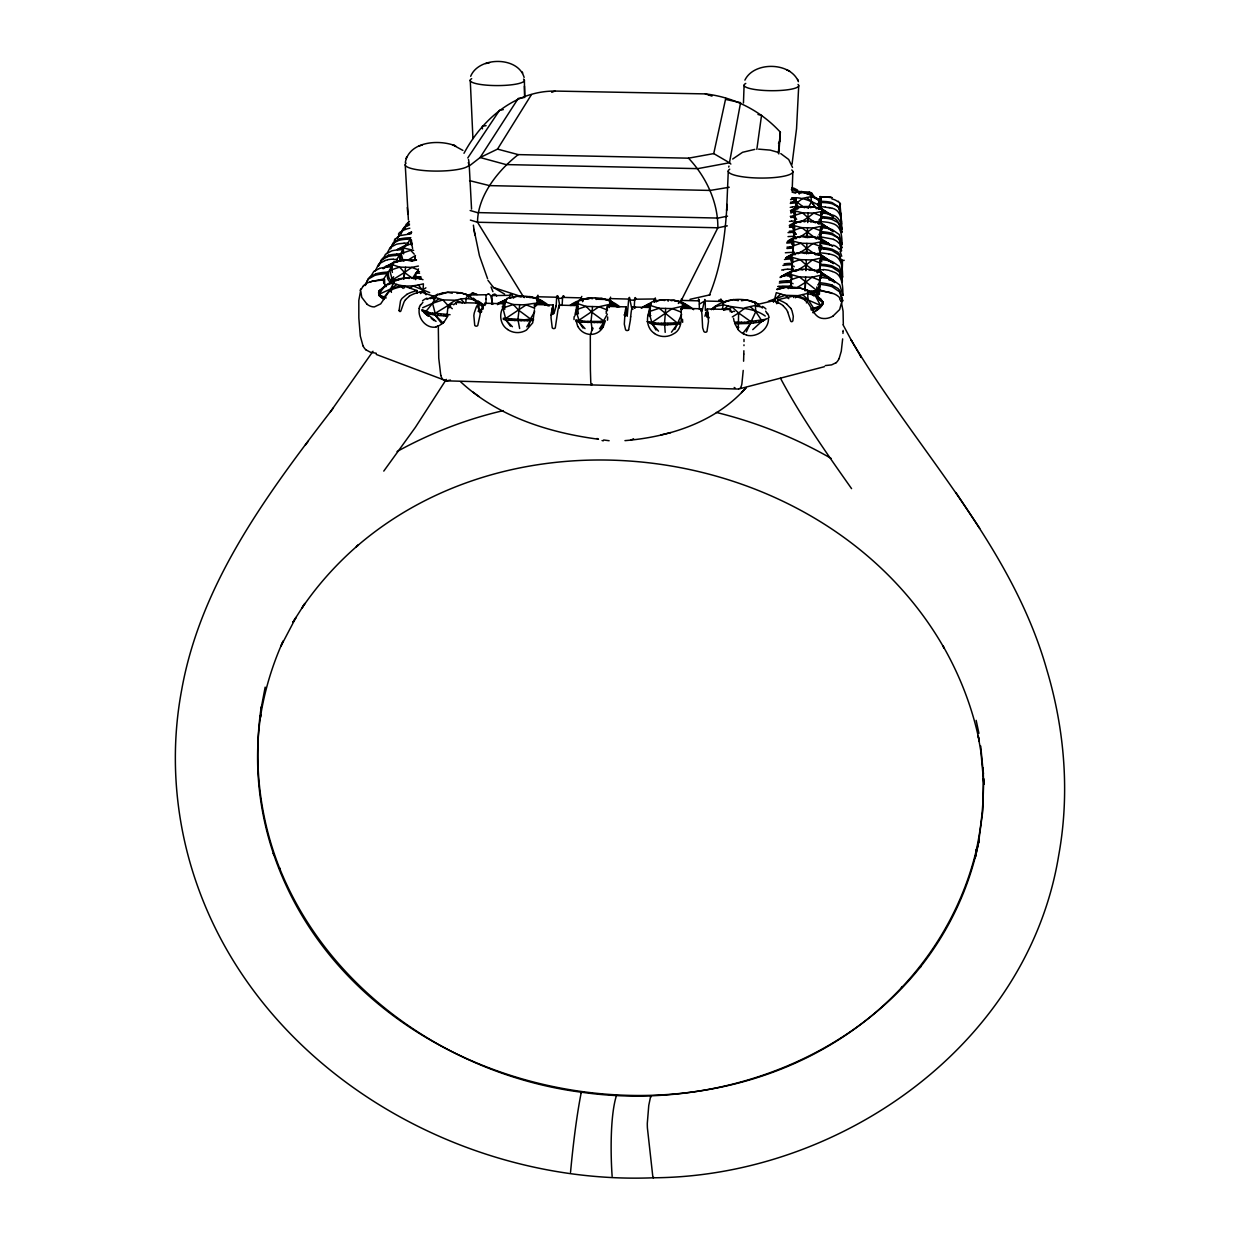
<?xml version="1.0" encoding="UTF-8"?>
<svg xmlns="http://www.w3.org/2000/svg" width="1240" height="1240" viewBox="0 0 1240 1240"><rect width="100%" height="100%" fill="white"/><g stroke="black" fill="none" stroke-linecap="round" stroke-linejoin="round"><path stroke-width="1.5" d="M619.768 306.792C606.096 295.461 584.784 294.903 570.354 305.133L577.809 303.692L586.071 306.404L591.806 312.201L603.554 320.85L603.539 322.726L600.486 322.54L600.486 321.439L603.554 320.85L607.383 314.108M842.921 295.383C842.766 287.432 843.123 273.792 832.226 271.56M744 341.558L744 339.373M625.363 315.549L625.658 312.031L625.766 315.099L624.665 316.262L625.379 314.479M606.159 313.379L607.383 306.388L626.138 306.869L627.177 316.355L628.773 298.329A48.763 3.612 -88.4 0 1 629.471 297.414L629.92 298.856A11.764 0.853 -89 0 1 630.091 300.251M625.766 315.099L625.875 312.759M632.168 309.303L632.168 307.024L650.365 307.489L650.318 309.178M635.345 297.585A48.794 3.518 -88.5 0 0 634.74 298.577L634.214 308.031M681.116 309.473L681.132 308.279L701.158 308.791L701.561 311.24M757.454 306.559L757.47 304.435L773.589 300.685L776.38 301.832A48.546 31.945 77.6 0 1 783.138 305.613M483.243 305.613L484.887 303.242L504.664 303.754L504.634 305.443M509.625 296.298L509.594 298.158M842.937 295.291L839.728 284.906L832.226 279.62M649.605 322.059L649.589 323.144L652.349 323.997L664.5 325.004L679.939 323.95L679.954 322.849L658.285 323.299L647.001 321.672M504.603 307.381L504.634 305.598M656.007 330.042L652.349 323.997L648.691 311.752L651.527 302.064C665.725 297.522 682.279 299.522 693.64 309.675M655.263 323.966L655.263 322.881M658.269 324.136L658.285 323.299M576.244 312.604L577.918 305.629L559.24 305.149L558.806 306.544M581.808 296.391L580.878 298.329M661.37 324.477L661.385 323.377M667.663 324.647L667.678 323.547M743.969 345.65L743.985 344.86M670.84 324.462L670.84 323.625M673.956 324.462L673.971 323.361M674.839 329.546L681.597 314.325M780.162 277.528C791.632 268.507 807.349 266.957 820.834 272.056L821.268 278.147M785.711 257.874C795.91 250.635 809.689 251.363 821.097 255.022L821.686 261.795M832.319 246.249L828.615 243.583L821.314 241.722L821.361 238.871C810.79 235.554 798.048 234.515 788.361 240.762M789.415 225.339C798.87 219.294 811.27 220.363 821.593 223.495L822.151 229.726M790.407 210.661C799.676 204.833 811.735 205.995 821.826 208.863L822.368 214.846M820.043 198.462L820.074 196.618L831.668 197.532M577.84 309.272L577.918 306.28M788.314 288.626L788.361 286.765L790.981 286.161L791.213 282.317L787.509 282.333M820.027 198.974L820.012 199.749M819.315 294.5A6.061 5.441 64.1 0 0 819.438 293.539L819.671 284.642M816.649 297.011L816.741 292.64A6.433 6.231 44.9 0 0 819.532 287.757L819.795 277.264L824.802 277.884A57.35 57.04 -70.7 0 1 828.444 278.473M819.826 272.242L819.996 265.406L823.887 265.779A47.197 45.849 -10 0 1 832.241 267.344L839.232 271.978L842.425 281.216L839.604 271.111A11.145 10.866 -17.6 0 0 837.76 268.971L832.211 266.011A46.888 45.539 -9.9 0 0 823.887 264.446C818.571 265.654 818.648 257.548 823.949 259.92A59.272 57.815 -17.3 0 1 828.924 260.726M820.136 254.789L820.276 248.682L824.073 249.023M819.392 254.727A6.154 6.045 -16.2 0 0 820.152 252.046L820.369 243.179L833.652 245.613M820.353 240.002L820.554 232.826L824.244 233.167M819.671 238.746A6.014 5.89 -21.2 0 0 820.415 236.127L820.632 227.633L824.305 227.99A57.133 56.141 -20.9 0 1 828.832 228.641L829.932 228.935A28.396 27.947 -28.4 0 1 832.149 229.555L839.216 234.515L842.053 244.683M810.635 221.991L813.533 221.387L820.74 223.804L820.803 217.697L824.414 218.023M819.779 223.774A5.875 5.75 -27.6 0 0 820.679 220.922L820.896 212.877L823.949 213.172M820.911 208.894L821.066 202.461L824.585 202.647A44.206 41.773 -43.4 0 1 832.118 203.748L837.124 206.305A10.292 9.718 -44.2 0 1 838.767 208.165L841.278 215.667M821.097 200.927L821.159 196.881L820.074 196.618M580.878 298.53L580.816 300.654M650.365 307.567L649.931 308.683M653.697 299.925L653.65 301.475M698.771 299.259A60.264 3.674 -89.9 0 1 699.174 300.127L699.375 309.38M701.236 311.224A1.969 1.798 2.8 0 0 702.15 310.697L704.785 299.46A64.093 4.03 90 0 1 705.188 300.266L705.389 310.512M731.678 312L730.283 309.535L707.25 308.946L706.878 317.084L708.675 317.13M793.926 200.198L793.972 198.137L791.492 198.431M701.127 310.62L701.158 308.791M709.11 317.952L707.218 315.177L707.498 312.511M707.544 315.844L707.218 312.914M708.179 316.774L707.916 313.209M743.876 350.75L743.798 354.005M816.865 286.952L816.788 291.059A6.433 6.262 36.2 0 0 819.562 286.176M817.176 272.304L817.222 269.747M817.548 254.929L817.579 253.332M817.888 238.746L817.935 236.236M818.199 223.804L818.245 221.247M818.524 208.506L818.601 204.647A6.123 5.379 -61.8 0 0 819.268 204.042M841.573 222.131L839.991 204.088L839.356 207.003M728.283 171.012L726.625 210.366L727.012 204.414M818.245 293.818L818.323 290.284L819.578 289.99M843.324 324.601L843.076 311.163L841.48 302.824L839.635 309.566L833.202 315.875M743.798 354.129L743.597 361.212M841.557 222.921L841.526 224.146M741.365 323.377L741.396 322.276L735.057 322.121L735.041 323.221L738.188 323.749L750.619 323.423L761.221 321.873L767.033 318.587M744.527 323.19L744.543 322.369L765.343 319.362M747.611 323.206L747.643 322.106M744.093 85.25L743.457 102.998M746.31 331.917L755.78 311.612L755.207 302.312C741.163 297.228 724.64 298.577 712.814 308.156M753.517 322.726L753.564 321.625M756.276 322.245L756.307 321.408M758.865 321.951L758.896 320.865M763.39 320.928L763.421 319.827M798.715 85.777L796.545 128.666L792.034 164.222M681.535 302.545L681.489 298.809M722.998 303.366L723.06 301.475L721.339 300.065M773.528 302.265L773.589 300.685M778.798 153.946L780.347 132.184C760.678 110.732 734.235 97.216 705.327 93.899L554.931 91.062C514.771 90.939 482.112 119.427 463.993 153.295M777.821 303.288L777.929 299.677L793.678 296.019L796.607 296.841A47.601 39.866 -87.2 0 1 805.349 300.111M650.318 309.334L650.256 311.132A6.68 1.767 -83.7 0 0 650.333 313.999M792.841 171.647L792.159 191.022M790.903 288.315L790.981 286.161M791.213 282.317L791.089 285.836A6.448 6.247 38.9 0 0 791.538 288.362M787.912 276.071L791.585 275.993L791.182 284.255A6.417 6.169 43.7 0 0 792.531 288.377L790.624 283.464M791.461 279.496L791.585 275.993M791.895 272.103L792.251 264.678L788.64 264.833A45.864 44.671 -5.4 0 0 782.982 265.438M784.486 259.486A58.869 57.536 -12 0 1 789.012 259.036L792.593 258.959L792.143 268.103A6.309 6.169 -14.6 0 0 792.701 270.878M792.484 262.384L792.593 258.959M792.903 254.789L793.244 248.062L789.725 248.233M793.244 248.062L793.135 251.41A6.154 6.03 -20.9 0 0 794.019 254.727M786.734 243.071L793.569 242.575L793.212 250.062A6.123 6.014 -10 0 0 795.212 254.712M793.461 245.923L793.569 242.575M793.863 238.638L794.189 232.221L790.748 232.392M791.105 227.137L794.499 226.967L794.08 235.507A6.014 5.89 -28.1 0 0 794.933 238.746M794.39 230.237L794.499 226.967M794.763 223.758L795.088 217.202L791.74 217.372A42.827 41.912 -18.7 0 0 790.717 217.496M791.585 212.397L795.382 212.226L794.964 220.41A5.875 5.75 -33.4 0 0 795.367 222.704M795.274 215.419L795.382 212.226M795.63 208.924L795.941 202.849L791.725 203.236A40.238 38.207 -43.2 0 0 790.33 203.453M795.832 205.995L795.941 202.849M795.91 204.569L796.188 198.695L793.972 198.137M796.917 208.212L797.119 202.678L802.807 198.307L810.635 196.742L817.423 198.586L820.493 200.927M834.691 281.774L828.49 277.094L820.787 275.218L811.921 277.233L805.457 282.379L805.116 290.904L805.659 277.078M820.399 263.066L812.417 259.951L806.14 264.926L805.923 269.886L806.326 259.796L812.417 259.951L821.051 258.029L828.553 259.904L833.621 263.469L832.365 263.128M822.229 247.179L812.882 243.536L806.76 248.356L806.558 253.177L806.946 243.397L812.882 243.536L821.314 241.722M831.095 215.062L828.738 213.296L821.779 211.451L813.765 213.094L807.938 217.604L807.783 221.402L808.108 212.954M723.029 302.467L723.958 301.584L722.284 309.303M807.364 232.593L807.55 227.804L813.332 227.943L821.547 226.207L828.677 228.067L833.497 231.617L821.593 223.495L831.466 230.547M807.163 237.817L807.209 236.499M807.736 222.58L807.798 221.247M808.294 208.072L808.356 206.724M808.108 292.377L808.154 291.322L816.99 290.61L820.167 284.255M811.162 291.416L811.13 292.206L814.06 292.221L814.107 291.168M776.628 289.323C792.531 284.038 812.758 288.207 822.926 302.204C821.857 307.241 815.145 307.365 811.13 308.791L811.099 309.876L813.394 309.767L813.471 307.923L808.077 299.615L802.59 294.593L797.987 295.663L785.153 295.306L776.302 292.671L774.752 298.685L772.737 301.351L780.72 293.988M819.501 208.956L822.043 206.786L825.468 207.034M813.394 309.767L815.563 307.737M821.159 196.881L821.035 200.012A5.332 4.681 -61.7 0 1 820.942 200.865M820.896 212.877L820.756 216.101A5.735 5.596 60.9 0 1 820.725 216.69M820.632 227.633L820.508 230.919A5.875 5.766 54.6 0 1 818.943 234.639M820.369 243.179L820.245 246.543A6.03 5.905 56.7 0 1 819.035 249.891M820.027 263.996L819.857 268.863A6.309 6.2 -8.7 0 1 818.71 272.211M820.09 259.563L819.966 263.004A6.185 6.045 52.6 0 1 819.888 263.624M819.795 277.264L819.655 280.783A6.293 5.983 60.3 0 1 817.749 284.952M829.932 214.256A27.761 27.451 -43.1 0 1 832.102 214.861C838.318 216.194 841.913 222.937 841.34 228.904M730.283 309.69L730.174 311.783M805.891 270.708L805.954 269.437M806.543 253.844L806.605 252.542M816.912 292.423L816.99 290.61L799.397 276.908L790.717 274.428L782.905 275.9L790.81 272.846L790.903 271.265L789.818 271.978M815.517 308.822L817.423 307.257M817.393 308.062L819.051 306.451M806.418 302.901L808.077 299.615L807.364 290.16L815.176 295.399L820.43 305.35L820.353 307.21L812.898 312.713C817.129 310.697 827.933 303.366 819.299 299.599L817.78 297.925M820.57 300.762L820.648 298.933L815.176 295.399L807.178 293.524L802.59 294.593M821.438 306.048L821.485 304.978M821.593 301.165L821.64 300.111M822.213 305.133L822.26 304.327M822.322 301.863L822.352 301.056M822.693 304.466L822.74 303.397M822.74 302.808L822.787 301.754M843.123 330.398L843.076 331.375M681.489 299.739L681.054 303.49M829.033 279.961L829.08 278.923L830.862 279.713M832.35 281.325L832.396 280.287L833.683 280.659L820.834 272.056L834.768 282.627M759.841 306.745L754.912 305.551L745.488 307.629L738.637 312.976L738.234 329.499M843.06 331.855L842.983 333.436M421.026 293.058L423.088 289.819L423.398 283.821C413.571 286.425 402.736 287.401 393.235 283.138L386.57 284.627L379.022 290.951L378.603 293.058L380.169 295.275L386.198 297.941M438.309 326.197L438.743 358.096L440.774 375.394M465.853 302.731L466.07 298.236L467.961 295.074L483.228 307.148L481.771 309.178L479.121 310.124L477.772 306.822M538.269 298.251L538.207 299.072M534.471 309.829L532.72 322.834L526.442 330.072A17.856 17.36 60.6 0 1 507.579 329.514M743.225 370.419L741.892 383.827A14.958 5.038 85.3 0 1 740.668 387.608M799.32 192.959L799.397 191.534L791.353 189.55M799.397 191.704L801.923 191.41M630.462 319.75L628.618 329.871M793.646 296.654L793.6 297.522M790.841 261.005L791.942 254.278L790.872 255.053M791.864 244.59L792.933 238.158L787.478 241.521M792.825 228.997L793.863 222.812L792.841 223.665L802.063 221.108L804.899 221.851M793.755 214.148L794.763 208.212L793.755 209.095M796.188 198.695L796.018 201.624L792.732 201.919M799.242 194.06L799.304 193.099M790.81 272.846L790.004 277.326M841.805 282.472L842.425 264.601A120.823 118.9 4.6 0 0 842.363 260.927M842.658 338.877L841.278 351.23L839.093 358.608M562.123 305.505L562.635 296.654M581.25 1093.199L581.265 1092.177C705.731 1110.063 841.727 1066.229 921.119 966.115L919.941 967.572C949.546 930.295 970.316 885.995 979.274 839.201L975.167 857.941L975.865 854.779M726.671 209.746C724.796 238.855 720.518 268.15 709.342 295.291M556.125 306.683L556.698 296.5M630.649 316.96L631.144 312.325A50.406 3.674 -88.4 0 1 631.842 308.512L632.168 307.024M551.226 314.898L551.846 310.279A50.282 5.162 -88.7 0 1 552.792 306.451M778.286 153.295L780.347 132.184M682.248 309.488L682.744 302.87L690.479 308.217L681.985 306.358L672.22 308.621L665.71 308.45L664.532 323.113L665.198 332.367M415.292 257.114L414.904 260.369L415.322 257.114M403.682 279.202L405.666 267.251M403.682 279.202L404.535 272.474L411.773 267.39L418.438 266.058M481.074 303.304C471.014 296.592 456.909 296.872 448.043 305.49L446.974 316.154L435.256 315.192L426.157 313.162L421.879 310.728M715.248 308.14L715.62 305.691M595.417 298.189L596.161 299.398L601.818 298.344L610.126 301.01L617.691 306.342L609.011 304.498L599.029 306.745L592.55 306.575L591.046 321.191L592.24 330.445M405.31 162.44C409.185 141.112 439.394 139.237 455.716 145.964L452.43 144.708M756.834 149.389L761.546 115.32L757.966 114.483M606.375 311.426L606.391 311.349A13.315 0.914 -82.7 0 1 606.608 310.806M551.025 315.317L553.396 313.224L552.281 308.001M698.229 300.591L698.632 299.243M611.351 301.088L610.839 303.257M978.593 842.379L982.824 810.681L983.521 778.41L983.847 784.346L980.918 751.75L978.081 735.46L979.29 741.179C972.408 707.683 959.915 675.443 942.896 645.808L944.229 648.241C830.676 448.803 530.038 396.273 356.314 546.747L358.453 544.903C336.923 563.471 317.75 584.769 301.785 608.282L304.885 603.431L292.857 622.341L296.004 617.412L280.783 646.428L283.154 641.018C272.149 665.4 264.415 691.222 260.322 717.665L260.803 714.457C253.704 761.453 258.524 809.984 273.885 854.918L273.296 853.166C357.817 1103.972 722.936 1179.845 902.519 986.591L901.325 987.923C937.921 949.189 964.519 900.984 976.593 849.013L975.849 852.205C982.065 824.538 984.482 796.049 983.072 767.731L983.366 773.775L980.716 746.046M548.064 305.892C539.136 299.863 529.31 305.675 519.731 304.699L517.902 319.285L519.638 328.522M534.921 305.722L535.138 304.544L553.226 305.009L553.614 313.115L551.304 313.069M605.399 320.788L603.089 327.205M570.539 1172.312C572.539 1150.348 576.182 1117.891 581.296 1092.207C451.624 1075.282 328.74 991.024 279.465 867.861L280.132 869.55C259.47 818.307 253.053 761.577 261.237 706.971L260.803 710.21L265.174 687.13M419.321 308.605C417.353 318.045 426.235 328.957 436.154 327.019M404.318 229.028L406.054 224.471L409.401 221.356M469.17 166.052L480.128 157.526L497.519 149.11L518.227 154.613L688.525 158.178L713.744 153.59L725.741 98.317M728.748 167.075L728.965 166.098M612.142 1176.264C610.622 1155.649 610.049 1116.93 616.171 1096.455M364.963 285.634L368.203 279.139L374.713 275.435A33.589 32.472 17.2 0 1 377.844 274.675L379.208 274.412A56.652 54.653 14.4 0 1 380.959 274.149L387.298 273.513L387.438 277.016A6.386 6.231 15.7 0 0 390.213 281.961L388.446 284.642M707.466 313.596L707.218 315.177M393.901 243.583L394.894 240.746M390.647 248.837L392.77 243.583A10.835 10.199 44.6 0 1 394.537 241.614L399.807 239.026M470.673 76.306C478.594 56.56 517.948 56.032 524.132 77.438M626.138 306.869L625.797 308.264A50.422 3.767 -88.3 0 0 625.068 312.062L624.309 324.136L625.58 329.794A2.03 2 77.5 0 0 628.634 329.887M365.785 284.859L366.466 282.519M378.448 266.073L381.502 260.012L387.655 256.649M382.711 259.718L385.501 254.262L391.608 250.929A29.729 28.148 46.8 0 1 393.886 250.403L394.785 250.263A59.024 55.769 42.9 0 1 399.652 249.798L403.387 249.565L403.496 252.976A6.138 6.03 27.9 0 0 403.589 253.89M400.753 233.911L401.047 232.856M648.613 312.774C646.118 320.029 647.59 329.204 654.55 333.467M379.347 264.787L381.393 259.966A11.098 10.463 42.3 0 1 383.191 257.935L388.616 255.285M401.558 232.733L404.535 226.858L409.448 223.944M397.637 238.654L399.14 234.639M408.084 223.572L408.596 221.96M552.792 306.388L553.226 305.009M375.271 270.956L378.774 263.95L384.896 260.663M528.783 326.306L530.425 318.928L534.704 311.736M370.419 277.001L373.891 271.343L379.517 268.476M537.245 299.119L537.416 296.019M609.15 307.613L610.126 301.01L618.311 306.9L616.187 306.668M386.988 253.549L390.104 247.628L396.134 244.358A29.372 27.342 38.5 0 1 398.365 243.862L399.497 243.691A59.04 54.87 36.2 0 1 404.07 243.288M390.228 248.45L393.623 242.931L398.908 240.328A45.756 43.105 40.6 0 1 406.813 239.227M592.457 328.058L590.333 335.281A130.464 10.974 -88.6 0 0 590.317 339.419L590.349 364.328A123.272 10.385 -88.6 0 0 590.395 370.109L590.767 382.06A13.438 1.178 -88.5 0 0 591.325 384.788L591.418 384.912M576.166 308.326L579.064 300.219L589.015 298.019L592.596 298.701M502.2 308.993C499.085 316.029 500.836 325.221 507.61 329.453M744.899 80.135C753.936 61.225 790.624 61.907 798.405 81.669M601.121 329.251L603.539 322.726L599.509 328.755M401.249 232.252L402.643 229.385A10.571 9.982 43.4 0 1 404.364 227.447L409.541 224.905M406.054 158.55L406.751 156.736M635.485 307.179L635.004 308.202M653.697 1177.303L653.341 1177.83A10.323 1.101 88.1 0 1 652.845 1176.899L647.404 1127.935A10.432 1.131 88 0 1 647.296 1123.393L648.768 1105.398L650.768 1095.741A10.214 1.101 88 0 1 651.186 1096.749M552.11 313.565L553.443 310.171M510.446 326.197L506.029 320.168L502.897 308.001L506.943 298.39C521.25 293.958 537.788 295.771 549.258 305.954M609.863 301.863L610.561 297.12M366.683 281.899L368.172 278.969A11.439 11.083 23.4 0 1 370.062 276.846L375.782 273.901M447.996 315.828L443.92 322.199M536.393 305.753L537.85 299.181L540.206 299.832L546.577 305.055L544.531 304.823M390.461 269.002L394.522 261.656L404.472 259.687L416.532 259.966L411.866 261.113L404.472 259.687L395.173 262.399L394.522 261.656L383.067 268.708M401.76 252.154L405.65 245.117L412.099 243.877M678.327 303.49L680.822 301.382L717.851 227.788C718.115 202.151 705.994 176.669 688.525 158.178M817.362 272.909L820.446 266.755M818.462 254.619L821.469 248.667M818.772 238.715L821.717 232.934M361.398 288.998L362.793 286.735M819.221 223.278L821.795 218.225M808.124 208.196L811.487 201.671L810.666 194.292L802.993 192.401L792.096 192.154L795.693 193.161M504.029 304.931L504.664 303.754M384.012 299.46L378.867 294.795L378.712 293.183L380.68 290.672M446.307 379.394L415.416 427.304L383.78 471.091M526.798 326.833L530.441 320.819L533.433 320.122L533.417 319.021L524.21 319.796L503.332 318.246L503.363 319.331L506.029 320.168L530.441 320.819M778.472 143.313L780.068 140.662M740.621 387.562L740.032 388.337M497.519 149.11L531.418 94.643M413.571 278.752L413.509 276.784L415.865 273.033L419.585 273.234M416.888 273.466L418.469 268.894M713.388 309.628L715.495 306.404L723.509 304.808C737.552 308.915 752.618 306.916 765.266 316.029M393.638 276.768L391.22 280.426A6.402 6.2 21.9 0 1 388.461 275.466L388.337 271.994L391.84 266.755L386.896 267.127M403.961 261.097L404.875 259.718M467.775 157.945L499.596 110.221L503.285 109.616M372.992 351.261L330.336 411.943M383.796 283.572A5.952 5.72 -48.3 0 1 383.687 282.627L383.548 279.108L387.035 273.916M396.909 262.214C395.545 258.323 402.427 253.983 395.777 255.44M401.93 260.927A6.293 5.937 42.5 0 1 400.613 257.269L400.505 253.874L403.387 249.565M407.836 245.101C407.216 241.444 412.936 237.863 406.813 239.165M420.949 304.808L422.36 303.01A15.841 9.703 -73.5 0 1 422.902 302.358M654.146 298.979L634.446 299.212M333.405 407.882C268.413 492.482 200.787 582.366 181.644 690.076C169.4 755.082 175.243 823.143 197.331 885.438C262.524 1070.507 461.512 1185.549 653.433 1177.783C839.573 1176.62 1027.867 1045.134 1058.712 855.305C1069.949 793.662 1064.71 729.601 1046.808 669.755C1011.22 544.05 915.771 449.515 850.841 339.497L861.335 357.43L860.343 355.725M671.445 332.196L676.994 324.647M305.195 445.3L308.373 441.084M383.811 299.243L379.409 295.957L379.332 294.144C387.159 278.426 407.588 274.769 422.995 279.667M453.639 304.808L456.212 302.513L478.873 303.103L477.152 305.567A49.089 11.64 -87.1 0 0 476.207 307.226L474.285 312.899A11.935 2.961 -87.9 0 0 473.85 315.658L474.734 325.438A2.046 1.984 66.3 0 0 477.741 325.515L479.88 315.781A11.997 2.682 -86.7 0 1 480.345 313.115L481.492 309.101A42.718 10.059 -87.2 0 1 483.243 305.675M742.791 333.389L750.619 323.423M651.046 302.653L642.909 306.993L651.077 303.815M405.526 299.631L409.355 296.205M383.951 268.445L386.012 266.244L393.483 263.19M732.685 159.03L742.574 152.287L754.804 149.389M741.458 392.553L746.232 387.578C715.775 422.143 669.631 436.914 624.96 440.634M821.438 245.458L818.772 248.171L821.655 245.675M384.416 286.812L386.57 284.627M510.291 295.337L491.939 295.601L492.017 299.181A6.68 1.612 -87.3 0 1 491.567 304.312M752.757 329.654L761.221 321.873L761.283 319.982L755.78 311.612L750.2 306.59M491.939 295.601L492.854 294.887A59.861 13.904 -87.2 0 1 494.419 294.082A31.434 7.301 -87.3 0 1 494.962 294.082L496.434 295.461A11.718 2.712 -87.1 0 1 496.62 296.081M468.736 297.6L468.627 295.012L486.917 294.733A63.643 14.911 -87 0 1 488.265 294.004M518.227 154.613C497.938 170.547 477.741 195.672 477.509 222.239L523.807 297.383M818.524 307.489L822.849 304.033L822.926 302.204L815.176 295.399M795.305 297.786L797.987 295.663L820.43 305.35M835.946 362.793L831.575 364.885L825.22 365.599M711.357 309.659L715.495 306.404M723.416 309.613L727.957 306.063M479.151 311.984L481.786 310M396.924 284.394L390.553 289.06L379.332 294.144M439.053 298.638L432.543 303.304L422.639 307.768M410.177 288.067L413.137 285.96L429.691 292.625M389.748 291.307L391.654 290.113M379.084 292.764L379.022 290.951L380.649 289.881M652.364 322.121L672.22 308.621L680.807 311.953M483.275 309.008L482.654 308.295M600.486 322.54L579.018 322.09L576.306 321.238L576.29 320.137L579.003 320.199L599.029 306.745L607.585 310.078M798.095 253.735L806.744 248.356L816.137 255.006M795.77 271.389L806.109 264.926L814.556 270.909M732.298 316.944L738.637 312.976L750.665 321.517M796.328 288.083L805.442 282.379M505.998 318.293L526.194 304.87L534.704 308.202M800.095 222.487L807.922 217.604L815.377 222.859M799.32 237.6L813.332 227.943L820.927 230.888M408.068 260.059L415.493 255.487M418.221 269.901L411.773 267.39L399.575 267.112L389.794 270.413L392.305 280.007L404.504 272.474L412.3 278.24M421.848 309.644L430.233 312.929L435.209 313.317L448.043 305.49L452.321 308.683M406.72 294.469L402.039 298.422A11.671 9.191 -74.2 0 0 400.52 300.901L399.079 310.481M699.438 304.126L703.437 301.708M426.963 299.398L433.427 296.19L420.453 291.741L417.198 292.717A47.941 37.231 -72.4 0 0 409.324 296.081M633.547 438.743L630.865 440.2M497.426 304.622L505.502 299.925M570.818 305.536L577.298 301.754M641.312 308.326L649.419 303.599M786.346 257.672L789.369 255.921M713.357 308.031L716.581 306.14M780.534 277.373L788.268 272.877M519.731 304.699L513.283 304.544L505.315 301.847L498.124 303.288L507.114 298.979M411.262 232.95L408.161 233.725L411.386 232.004M413.633 250.371L403.682 248.031L397.374 249.565L405.65 245.117L406.239 245.923M432.868 296.608C443.455 291.044 456.832 290.796 467.961 295.074M397.064 451.531C430.404 433.163 466.225 419.213 503.332 410.626M468.627 295.012L471.727 293.74M408.161 233.725L411.726 232.252M397.374 249.565L404.674 246.574M768.443 301.212L785.153 295.306L788.826 298.716M498.139 303.273L506.121 300.111M551.738 92.334L554.931 91.062M439.44 294.469L442.525 293.26M570.369 305.133L578.429 301.956M791.105 210.893L794.685 209.498M789.384 225.881L793.786 224.161M788.33 241.32L792.841 239.568M785.679 258.168L791.864 255.781M400.411 278.829L395.947 280.535L405.526 277.776L409.293 278.473M418.748 146.212L422.421 144.847M401.156 235.429L410.952 233.787M405.418 229.261L409.836 228.191M502.897 308.001L513.283 304.544L518.8 310.326L530.425 318.928M575.624 309.876L586.071 306.404L592.55 306.575M793.321 215.838L802.466 212.815L813.765 213.094L820.88 215.853M793.957 230.222L801.753 227.649L807.55 227.804M648.691 311.752L659.2 308.279L665.71 308.45M723.649 310.217L732.437 307.319L738.637 312.976M793.011 245.876L801.009 243.242L806.946 243.397M792.019 262.322L800.234 259.64L806.326 259.796M790.981 279.667L799.397 276.908L811.921 277.233L820.12 280.442M724.455 301.925L728.671 300.56M450.43 380.076L446.416 380.835L738.42 389.05M777.015 289.524L781.231 288.269M439.534 294.608L447.718 292.284L452.29 293.214M795.553 208.599L802.76 206.584L806.449 207.576M510.446 298.05L517.096 296.19L520.784 296.887M417.043 293.229L416.966 290.548L413.711 291.524A49.089 38.145 -72.3 0 0 406.704 294.392M724.764 301.909L733.367 299.538L738.296 300.685M793.461 238.529L801.335 236.36L805.69 237.46M792.484 254.603L800.575 252.387L805.039 253.487M654.457 301.723L661.277 299.863L664.718 300.545M488.25 294.035L488.808 293.926A28.303 6.618 -87.2 0 1 489.056 293.926L490.746 295.849L492.854 304.404M793.135 271.079L799.769 269.281L802.823 269.995M777.31 289.494L785.804 287.215L790.577 288.269M738.823 388.988L824.352 366.715M383.067 279.171L372.543 281.279M457.018 293.446L460.365 292.625L470.689 295.972L464.147 293.849M819.02 307.52L820.353 307.21M660.904 434.93L670.763 432.589M386.012 266.244L392.445 264.724L399.575 267.112L404.504 272.474M430.125 298.592L435.271 297.399L442.835 299.894L455.638 300.251L462.381 302.901M489.645 62.666L485.693 63.566M414.687 278.798L417.911 278.054L421.6 279.295M799.335 193.239L802.993 192.401L811.58 195.269L819.035 200.151M690.014 299.321L710.21 294.795M810.185 207.669L813.952 206.847L822.755 209.808L833.435 216.829M819.516 208.243L816.152 208.677M791.058 211.544L794.592 210.785L802.466 212.815L807.922 217.604M790.082 226.269L793.693 225.525L801.753 227.649L816.509 239.072M727.307 225.851L717.851 227.788L477.509 222.239L470.379 220.1M373.969 280.969L384.571 279.822M727.539 216.163L718.053 218.07L477.292 212.583L470.146 210.49M787.183 242.126L792.748 240.994L801.009 243.242L806.744 248.356M790.577 199.578L796.018 198.71M808.651 237.537L813.084 236.654L819.252 238.7M526.256 297.213L529.852 296.515L537.85 299.181L545.244 304.498L537.121 300.901M785.664 258.463L791.755 257.269L800.234 259.64L806.109 264.926M741.52 300.762L746.263 299.832L756.493 303.18L750.727 301.072M416.966 290.548L404.302 286.223L401.094 286.874A47.043 43.152 87.6 0 0 391.53 289.757M472.858 293.43L473.789 293.322A25.978 8.696 -88.1 0 1 475.246 294.019M808.077 253.565L812.619 252.697L818.943 254.804M642.909 306.993L650.628 305.567L659.2 308.279L677.025 322.757M778.038 286.347L790.779 286.146M809.023 270.149L812.138 269.607L821.872 272.815M671.15 300.7L674.142 300.188L682.729 302.947M793.755 288.346L798.498 287.556L808.511 290.858L813.967 296.05M729.229 187.256L710.163 190.433L489.49 185.613L469.557 180.637M486.111 125.658L482.375 126.248L482.422 128.867M783.525 269.855L782.843 269.964A31.31 30.566 -20.7 0 0 781.65 270.026M523.745 97.588L518.227 98.425L480.128 157.526L506.029 164.579L697.81 168.64L729.461 162.75L730.871 164.052M788.02 236.608L793.957 236.236M792.422 206.847L795.708 206.615M437.875 295.089L437.317 294.252L432.543 303.304L435.209 313.317L450.074 314.712M576.182 311.596L579.003 320.199L584.861 321.377L600.486 321.439M787.834 269.359L791.988 269.127M778.115 286.719L779.604 286.626M388.337 271.994L384.338 272.335A48.995 47.291 15.1 0 0 375.751 273.823M396.707 254.06L400.505 253.874M791.492 221.138L794.855 220.968M789.818 246.884L793.321 246.713M404.054 243.226L407.759 243.056M393.529 259.517L396.785 259.392M795.15 215.993L791.818 216.163A42.563 41.633 -18.6 0 0 790.236 216.318M792.995 252.309L789.446 252.495A57.49 55.676 -10.9 0 0 785.354 252.79M410.843 237.708L407.696 237.863A45.678 43.013 40.5 0 0 399.792 238.948M794.266 230.95L790.841 231.121A43.648 42.687 -12.4 0 0 789.229 231.276M786.563 280.798L791.306 280.752M792.345 263.267L788.733 263.423A45.957 44.748 -5.3 0 0 784.13 263.872M413.711 276.784L420.98 276.861M821.562 196.881L829.095 197.144M413.509 276.784L420.825 277.558M473.943 293.554L477.214 294.5M782.254 286.564L788.361 286.765M758.632 149.141L770.226 150.118L777.464 152.163M446.338 380.835L376.231 354.438M537.183 296.748L556.311 297.228M562.247 297.383L580.878 297.863M609.786 298.592L628.479 299.072M681.504 300.421L699.407 300.871M705.436 301.026L723.06 301.475M529.558 297.538L537.214 297.724M558.279 298.267L562.107 298.36M581.25 298.84L588.907 299.042M596.564 299.228L609.971 299.569M629.114 300.065L634.865 300.204M675.072 301.227L680.822 301.382M840.999 260.152L842.348 260.648M477.989 311.163L479.756 311.209A6.712 1.659 -87.2 0 1 478.996 306.683L478.873 303.103M576.089 313.704L578.46 313.767M623.952 314.945L626.339 315.007M648.551 315.58L650.876 315.642M741.396 322.276L744.543 322.369M416.826 271.513L419.476 271.637M820.988 206.692C816.121 203.221 801.505 196.091 791.787 198.059L804.388 207.778M819.919 269.685L823.283 269.964M820.834 216.488L824.429 216.814A43.803 42.687 -21.9 0 1 832.149 218.209M820.213 252.867L824.027 253.208A59.319 56.869 -10.9 0 1 828.707 253.937M820.74 221.572L824.368 221.913A55.676 53.894 -10.9 0 1 829.08 222.58L829.932 222.828A28.024 27.156 -12.8 0 1 832.133 223.433C841.712 225.696 841.898 236.608 842.053 244.575M820.57 231.554L824.259 231.896A44.718 43.571 -16.7 0 1 832.179 233.353M820.477 236.856L833.621 239.258M820.307 247.333L824.088 247.69M376.294 353.276L370.341 352.175L366.203 349.99M819.702 282.642L823.685 283.201A49.337 47.554 32.8 0 1 832.273 285.138M819.671 284.224L826.01 285.185A57.056 54.948 32.5 0 1 827.762 285.541L829.126 285.867A33.79 32.69 34 0 1 832.241 286.797L839.48 291.772L842.72 300.995M603.648 439.983L609.135 440.727M598.005 439.161C548.328 432.558 497.922 416.485 460.552 381.734M818.323 290.284L828.646 292.346M830.196 197.253L832.087 197.609M828.707 207.468L829.793 207.654M820.043 290.067L832.257 293.43M828.723 253.906L829.87 254.138A29.481 28.396 -14.1 0 1 832.195 254.727C842.332 257.192 842.502 268.724 842.611 277.171M828.94 260.695L829.87 260.896M725.943 99.479L740.575 102.657L729.461 162.75L713.744 153.59M828.429 278.55L829.638 278.845A31.574 31.511 28.7 0 1 832.273 279.481M746.573 335.219C757.067 337.853 769.466 328.817 768.413 317.626M829.948 214.179L829.498 214.071A56.032 55.258 -55.1 0 0 823.949 213.28M716.348 412.424C756.462 422.313 795.243 437.767 831.063 458.35M817.811 204.445L818.601 204.647A19.189 16.864 -62.2 0 1 817.857 205.204M392.305 280.007L394.94 280.705M511.903 294.515L513.654 298.142M830.056 292.733L832.226 293.43M819.346 298.53L820.648 298.933M809.271 192.03L810.727 192.572A12.183 9.207 -67.3 0 1 811.72 193.145M832.102 208.212C841.727 210.381 841.635 221.402 841.774 229.307M487.971 280.333L493.52 287.51L522.025 296.81M705.327 93.899L708.365 94.906M708.955 95.108L711.977 96.1M738.808 327.298L736.963 326.616M832.133 218.287C840.193 215.822 846.005 246.76 839 224.238A10.37 10.122 -26.5 0 0 837.295 222.239L832.133 219.496A43.71 42.594 -22.1 0 0 824.399 218.085M832.149 233.43L839.185 238.281L841.851 247.876M383.548 279.108L384.555 279.45M802.916 288.858L808.511 290.842M452.615 144.77L462.907 150.412M777.929 299.677L780.72 300.808A49.724 32.767 77.5 0 1 786.734 304.048M832.241 285.216L837.961 288.486A11.486 11.207 35.3 0 1 839.837 290.733L842.735 300.669M655.247 298.142L656.471 301.878M806.822 193.347L811.58 195.269L810.666 194.292L821.423 202.12M444.276 380.447L442.618 379.223A14.803 7.347 -81.9 0 1 440.789 375.379M791.895 187.814L794.08 189.24M682.372 304.606L690.463 308.202M609.568 302.746L617.675 306.342M821.33 240.281L828.615 243.583L821.361 238.871L822.337 239.723M821.082 256.525L831.001 262.058M820.818 273.622L828.49 277.094L830.226 280.302M821.795 210.149L831.466 215.713M821.562 224.843L828.677 228.067M379.409 295.957L384.369 298.794L384.307 296.964L390.553 289.06L395.297 279.868L395.932 280.55M563.549 295.817L564.169 297.181M789.74 71.207L786.563 69.719M797.94 206.754L795.925 205.561A5.968 5.115 -59 0 1 795.491 205.22M597.029 438.479L598.501 439.224M735.196 388.058L734.189 387.469M780.782 153.605L788.687 159.48L792.531 167.416M817.749 298.716L819.299 299.599M481.663 303.707L483.213 306.28M552.296 309.861L553.582 311.969M475.292 293.647L476.191 294.376M493.52 287.51L504.618 294.128M757.47 304.435L762.476 307.969M635.407 297.647L635.779 298.577M828.738 213.296L821.826 208.863L822.755 209.808M828.553 259.904L821.097 255.022L833.621 263.469M823.934 240.792L830.351 245.024M758.369 304.404L755.207 302.312L756.509 303.18M478.113 301.026L481.074 303.056M805.179 300.56L806.899 301.878A14.229 11.175 77.9 0 1 808.062 302.978C812.433 308.806 814.943 318.354 823.639 318.525A29.977 20.708 -80.5 0 0 833.234 315.983M472.719 391.887L478.919 396.459M811.72 193.161L815.626 198.71M424.003 312.651L428.436 316.06L425.429 313.798M786.718 304.126L790.732 308.341M431.272 318.354L434.186 320.633M473.324 298.127L475.959 300.281M436.046 321.423L426.157 313.162L426.095 311.287L432.543 303.304L442.835 299.894L448.043 305.49M537.912 295.167L538.207 296.096M366.761 303.862L361.77 297.352L360.67 290.579L358.81 300.467L358.841 317.952L360.298 336.024L362.979 345.805M793.306 231.833L796.111 234.251M783.107 305.722L786.377 309.38A11.842 7.704 77.5 0 1 787.679 311.984M806.729 197.517L811.471 201.655L815.223 207.266L811.487 201.671M684.449 303.506L689.192 307.706M797.599 190.108L794.158 188.309A42.253 28.334 -75.1 0 0 791.693 188.046M793.011 231.446L795.848 234.065M410.502 259.827L411.85 261.113M385.392 286.502L384.54 285.433M435.209 313.317L435.256 315.192L443.362 323.33M460.861 299.243L464.535 302.963M418.283 284.89L426.064 294.717L423.088 289.819M506.029 320.168L512.399 326.724M707.575 315.022L708.365 318.974M414.284 254.185L410.673 250.31L401.125 253.534L403.124 260.958M579.003 320.199L579.018 322.09L585.032 328.631M403.155 288.455L400.613 285.665L390.553 289.06L391.437 292.377M652.349 323.997L658.502 331.158M523.466 296.36L524.474 297.569M838.349 201.237L839.449 202.926M435.256 315.192L441.843 323.749M631.749 308.543L630.075 300.483M851.57 488.637C826.351 452.91 801.055 416.981 780.518 378.293M839.558 298.762L840.844 301.119M579.018 322.09L583.064 328.12M955.901 492.528L979.724 528.349M522.753 73.005L522.149 71.92M817.423 198.586L821.113 205.142M483.197 305.195L482.561 304.063L482.593 305.923M843.076 324.849L851.818 341.186M577.778 326.538L575.841 320.029M767.219 313.72L766.103 311.829A16.043 7.518 77.7 0 0 765.669 311.132M840.085 251.302L841.727 256.262M839.991 245.008L841.635 250.837M559.751 305.769L558.496 298.654M794.049 217.558L796.235 222.72M793.135 232.516L795.367 237.832M792.686 249.442L794.592 254.014M791.678 266.011L793.631 270.738M487.568 278.69L479.43 255.672L473.975 229.431L474.889 235.042L474.75 234.251M475.106 300.251L476.439 303.537M491.055 287.013L492.931 291.663M774.768 298.701L776.783 303.754M667.709 300.018L668.174 301.227M798.095 80.523L797.661 79.406M787.695 311.969L790.732 321.222A2.015 1.426 -87.5 0 0 792.903 320.711L793.306 316.278L792.034 310.93A11.826 7.921 79 0 0 790.717 308.357M734.607 323.299L738.358 329.933A21.7 21.405 -86 0 0 743.969 334.196L743.938 334.459M583.281 300.716L582.862 298.825M734.204 321.733L733.507 318.293M558.264 297.042L557.628 295.663A48.67 4.929 -88.7 0 0 556.698 296.577M468.503 159.449L469.014 162.456M976.159 720.347L978.918 733.336M707.25 308.946L707.683 311.488A49.445 3.146 90 0 1 707.916 313.162M411.541 242.87L412.594 248.481M842.13 264.027L839.015 255.022L832.179 250.604A45.926 44.655 -15 0 0 824.058 249.101M841.232 215.465L838.751 206.925L832.102 202.601A30.163 28.505 -44.5 0 0 829.374 201.996L828.165 201.81A50.902 48.066 -42.6 0 0 826.63 201.608L821.082 201.237L820.942 205.608A5.782 5.487 -46.1 0 1 819.687 208.971M841.821 247.659L839.201 239.568A10.617 10.354 -21.3 0 0 837.449 237.522L832.149 234.701A44.826 43.695 -16.8 0 0 824.244 233.228M841.495 227.075L841.774 229.276M473.386 225.169L474.099 230.19M842.596 277.094L839.48 266.461L832.195 261.516A29.853 29.233 -25.4 0 0 829.87 260.88M405.232 164.781L408.394 220.007M471.557 209.095L469.185 164.486M472.936 138.585L470.255 80.228M407.278 207.529L407.851 214.396M456.305 304.389L456.212 302.513M404.395 287.882L404.302 286.223M842.162 264.043L839.387 254.215A10.866 10.602 -23.1 0 0 837.589 252.138L832.179 249.256A45.849 44.562 -14.9 0 0 824.073 247.752M382.679 296.701L382.711 297.755M381.285 296.127L381.315 296.933M380.169 295.275L380.215 296.329M379.688 290.532L379.735 291.586M378.665 292.129L378.867 294.795M535.2 306.668L535.138 304.622M399.575 255.254L399.699 258.649A6.309 5.998 40.2 0 0 400.272 261.082M411.447 239.971L411.494 241.01A6.138 5.782 44.9 0 0 412.362 244.001M410.502 238.995L410.611 242.327A6.154 5.844 42.8 0 0 411.324 245.008M391.84 266.755L391.949 270.243A6.185 6.123 -17 0 0 392.429 272.397M420.515 293.539L420.453 291.741M415.865 273.033L415.958 275.869M422.995 310.481L423.026 311.302M607.414 308.001L607.383 306.388M432.621 313.286L432.651 314.371M430.233 312.929L430.249 313.751M428.048 312.263L428.079 313.348M424.421 311.038L424.452 312.124M681.132 308.341C681.148 315.471 683.209 329.112 673.553 333.839A17.809 17.716 81.3 0 1 654.472 333.576M440.867 314.464L440.882 315.286M437.968 314.046L437.999 315.146M384.586 280.271L384.632 282.953A6.03 5.828 15.2 0 0 386.245 286.595M524.691 97.526L524.396 80.383M524.675 96.612L524.442 86.118M443.858 314.526L443.889 315.627M415.648 278.535L415.664 279.635M484.933 305.521L484.887 303.242M486.003 295.446L486.064 299.026M480.578 309.798L480.608 310.884M514.817 319.548L514.832 320.633M511.764 319.471L511.779 320.292M508.818 319.052L508.834 320.137M433.473 299.274L433.457 297.801M524.21 319.796L524.226 320.618M521.048 319.719L521.064 320.803M527.341 319.533L527.357 320.633M559.24 305.149L559.255 308.109M553.381 311.364L553.396 313.224M553.009 309.21L553.025 310.279M552.9 312.604L552.9 313.673M587.931 321.454L587.931 322.555M584.861 321.377L584.861 322.214M581.87 320.959L581.87 322.059M597.355 321.703L597.355 322.54M594.192 321.625L594.192 322.71M592.844 327.996L592.844 329.096M791.771 169.973A32.286 6.634 0.5 0 1 759.888 178.049A32.286 6.634 0.5 0 1 729.74 169.183M798.033 84.428A27.326 5.27 0.4 0 1 769.714 90.675A27.326 5.27 0.4 0 1 745.783 83.436M523.543 79.097A27.063 5.208 0 0 1 496.248 85.576A27.063 5.208 0 0 1 471.696 78.663M468.178 162.827A31.992 6.541 -0.2 0 1 437.41 171.089A31.992 6.541 -0.2 0 1 406.1 163.107M603.291 440.836A31.775 27.807 83.5 0 1 602.051 440.525M424.561 288.75A31.232 20.46 -36.9 0 1 425.893 287.82M443.811 322.09A21.483 20.507 -83.6 0 1 438.247 326.058M438.232 325.748A24.971 14.198 -86.5 0 1 436.124 326.74M366.141 350.052A14.167 13.532 -40.6 0 1 363.01 345.79M360.142 290.47A13.33 9.052 -60.4 0 1 360.902 288.781M386.88 267.081A57.18 55.723 50.6 0 0 383.284 267.561L382.106 267.84A31.62 30.69 42.7 0 0 379.487 268.382M384.849 260.508A30.101 27.559 37.3 0 1 387.144 260.012M387.624 259.687A60.016 53.816 29 0 1 393.468 259.113M393.995 281.573A19.546 18.554 23.4 0 1 391.468 280.101M504.789 309.349A6.618 2.062 -84.3 0 1 504.68 307.319M510.229 294.485A62.775 11.889 86.4 0 1 511.268 294.454A33.759 6.107 -89.6 0 1 511.887 294.81M537.183 298.84A62.356 2.961 -86.2 0 1 537.261 300.576M534.254 305.769A65.984 7.068 82.8 0 1 534.657 303.971M534.254 307.675A31.047 2.48 86.2 0 1 534.378 306.869M502.231 307.055A33.511 5.596 -84.4 0 1 502.867 305.831M503.254 304.342A65.704 8.758 -80.8 0 1 504.308 302.669M556 305.675A20.15 2.929 -84.7 0 1 553.567 313.844M582.567 301.708A13.857 1.116 -87.6 0 1 582.862 299.321M578.336 313.271A6.68 1.55 -85.3 0 1 577.948 309.163M558.248 297.166A11.749 1.131 -89.6 0 1 558.481 298.825M562.635 296.748A48.654 4.836 -88.8 0 1 563.549 295.74M558.806 306.637A50.313 5.069 -88.8 0 0 557.892 310.372L555.272 327.949A2.03 1.984 67.7 0 1 552.25 327.872L551.025 317.688A11.966 1.286 -89.1 0 1 551.242 315.069M405.542 299.646A11.671 9.005 -72.6 0 0 403.992 302.126L400.799 311.101A2 1.147 -89.5 0 1 399.063 310.496M387.639 256.587A47.027 44.299 38.2 0 1 395.793 255.502M388.585 255.208A46.717 44.005 38.1 0 1 396.722 254.123M391.716 282.053A19.716 18.213 6.2 0 1 390.6 281.418M481.756 311.643A20.367 5.657 -83.3 0 1 479.586 312.496M486.034 299.072A6.68 1.426 -87.4 0 1 485.6 304.451M389.732 291.276A14.028 12.354 -72.4 0 0 388.446 292.33L380.696 303.878L374.387 306.916A29.559 16.585 84.2 0 1 366.73 304.002M362.623 286.579A16.073 15.764 77.3 0 1 369.923 281.945M372.481 281.015A49.228 47.694 -12.2 0 1 373.922 280.705M471.944 293.012A58.001 18.151 -70.1 0 1 473.045 292.888M448.617 306.373A27.156 10.989 84.5 0 1 452.802 304.063M448.957 307.908A12.617 2.821 -78.5 0 1 450.693 306.311M446.199 315.565A11.671 1.457 -67.8 0 1 445.92 316.247M419.012 308.512A11.64 11.145 35 0 1 419.632 306.853M419.492 306.729A12.121 10.292 79.6 0 1 420.701 304.56M422.561 300.747A26.071 16.275 -74.4 0 1 426.932 298.173M395.824 238.871A12.679 12.028 46.3 0 1 401.078 235.213M394.304 240.576A10.617 9.657 -2.4 0 1 395.297 238.623M591.418 385.02A45.276 3.983 -88.6 0 0 592.24 383.888A102.533 9.021 -88.7 0 1 592.24 383.966M602.981 327.143A14.26 13.981 42.8 0 1 577.902 326.446M574.043 319.579A11.904 7.626 74.1 0 1 574.182 316.619M574.972 315.859A13.299 3.208 85.2 0 1 575.933 311.038M746.604 335.033A25.218 17.716 88.9 0 1 744.015 333.963M839.015 358.701A14.415 12.927 60 0 1 835.993 362.855M841.293 300.979A13.516 10.54 58 0 1 841.913 302.7M794.205 266.74A6.247 5.952 -42.6 0 1 793.6 266.058M793.011 283.758A6.433 6.247 -28.5 0 1 792.624 283.278M783.494 269.638A58.698 57.923 -35.4 0 1 787.818 269.158M780.409 276.69A31.496 30.705 25.4 0 1 782.146 276.412M782.161 275.978A58.993 56.156 15.2 0 1 787.88 275.497M829.885 270.769A30.256 28.722 -14.2 0 1 832.288 271.374M823.329 269.545A60.388 55.831 -6.5 0 1 829.39 270.397M816.649 290.858A19.608 18.879 17.2 0 1 811.534 293.074M679.365 323.299A63.069 1.116 -83.6 0 1 679.52 322.075M654.921 298.701A31.93 3.906 -86.9 0 1 655.247 298.329M654.364 302.235A62.62 7.859 89.1 0 1 654.952 300.529M648.567 315.27A66.154 4.371 -79.8 0 1 649.388 312.511M648.536 314.728A31.14 2.976 -83.3 0 1 648.83 313.565M682.667 322.322A66.154 2.651 83.8 0 1 682.496 319.254M610.406 302.157A13.857 1.271 -89.7 0 1 610.499 303.692M633.005 309.194A1.953 1.767 7.6 0 1 631.734 308.558M630.432 319.563A11.997 0.822 -88.1 0 1 630.633 316.68M793.771 270.94A6.277 6.154 -3 0 1 792.221 266.693M819.888 267.437A6.309 6.154 -17 0 1 817.47 272.087M820.167 250.697A6.154 6.014 -22.7 0 1 818.354 254.774M787.013 247.147A44.718 43.617 -10.7 0 1 789.818 246.962M786.919 248.496A44.842 43.741 -10.8 0 1 789.725 248.294M779.526 281.48A44.826 43.09 37 0 1 786.563 280.86M779.278 283.061A47.182 45.353 36.9 0 1 787.509 282.425M816.494 292.252A19.871 18.228 23 0 1 812.696 293.849M706.862 316.355A20.522 2.185 86.1 0 1 705.994 312.325M701.561 311.364A43.013 2.666 -89.9 0 1 701.964 314.851L702.646 327.763L703.87 331.483A2.046 2.03 -76.1 0 0 706.955 331.576L708.443 321.733A12.013 0.883 -89.4 0 0 708.35 319.13M705.839 312.852A20.398 1.922 -82.7 0 1 704.94 316.247M779.604 286.765A70.122 65.394 -73.3 0 1 782.254 286.688M832.66 293.369A16.368 16.073 -57.9 0 1 840.146 298.236M828.707 292.036A49.91 46.717 48.5 0 1 830.118 292.423M818.338 293.834A6.076 5.844 36.8 0 1 816.649 297.445M718.828 300.235A13.268 2.837 83.9 0 1 718.968 300.08M719.541 300.871A26.18 4.386 -89.1 0 1 720.269 299.847M720.595 299.181A58.575 8.897 73.7 0 1 721.076 299.15M732.05 312.139A27.389 6.557 -82.2 0 1 734.591 311.488M736.482 323.64A11.796 3.364 69.9 0 1 736.173 322.586M769.048 317.456A11.78 10.85 -49.8 0 0 768.583 315.704A12.245 9.161 -80 0 0 767.56 313.363M762.445 306.42A26.381 12.694 78.6 0 1 765.933 308.977M833.76 245.319A12.726 12.478 -26.1 0 1 839.216 249.256M839.852 248.976A10.726 9.595 25.8 0 1 840.952 251.085M607.631 316.928A11.904 5.998 -73.4 0 1 607.476 320.199M797.94 205.949A6.123 5.394 -61.7 0 1 797.553 205.623M840.038 203.019A11.486 6.061 38.5 0 1 840.519 204.197M795.445 233.771A5.968 5.689 -48.7 0 1 794.437 231.121M789.477 227.338A55.227 54.173 -10.2 0 1 791.105 227.23M789.4 221.402A55.381 53.816 -8.8 0 1 791.492 221.247M796.654 219.325A5.844 5.58 -50.2 0 1 795.646 217.651M790.639 212.877A53.196 50.406 -0.8 0 1 791.616 212.799M790.236 207.344A53.77 52.219 -43.3 0 1 792.438 207.111M825.437 207.251A51.15 46.996 -17.1 0 1 828.661 207.669M829.746 207.824A28.505 26.799 -25.7 0 1 832.055 208.367M819.935 218.829A5.735 5.596 60.9 0 1 819.035 219.945M796.049 222.642A5.844 5.75 -26.1 0 1 795.041 219.185M820.694 219.713A5.875 5.72 -31.2 0 1 818.726 223.835M820.446 234.84A6.014 5.859 -26.4 0 1 818.912 238.576M788.02 232.639A43.71 42.764 -12.6 0 1 790.764 232.453M796.096 238.778A5.983 5.89 -18.7 0 1 794.143 234.221M790.546 202.213A42.16 40.005 -42.9 0 1 792.748 201.996M796.654 209.064A5.766 5.456 -49.4 0 1 795.832 205.995M797.754 209.033A5.766 5.487 -46.1 0 1 795.91 204.755M820.957 204.383A5.75 5.41 -48 0 1 818.509 208.909M801.799 191.999A40.471 29.528 -51.2 0 1 809.193 192.2M831.978 198.958A13.904 11.982 -6.4 0 1 837.868 201.686M828.955 197.207A43.911 40.331 -53.3 0 1 830.165 197.377M820.105 199.764A5.348 5.069 -50.3 0 1 817.702 203.887M833.513 239.522A12.602 12.229 -18.7 0 1 838.86 243.102M839.279 242.746A10.881 10.416 -73.8 0 1 840.503 244.745M844.207 260.276A12.385 3.518 76.6 0 1 842.316 259.842M400.195 232.717A12.555 11.78 41.6 0 1 405.496 229.478M398.459 234.221A10.726 9.812 82.5 0 1 399.761 232.283M807.349 232.593L807.163 237.29L807.364 232.593M370.419 281.821L371.985 281.418L370.419 281.821"/></g></svg>
